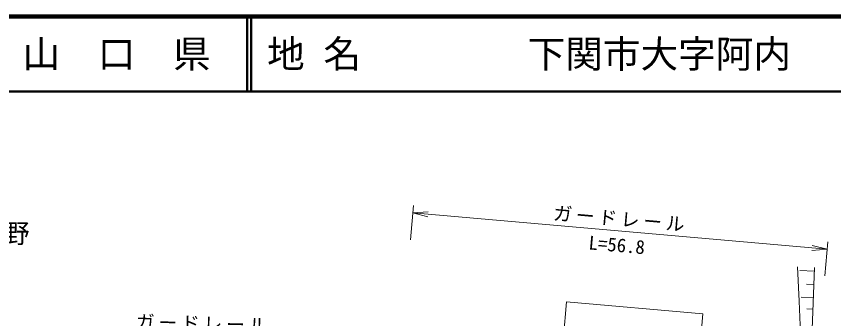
# Model space of a CAD drawing. Units: millimetres, scale not verified. Extents: x 40000 to 680000, y 20000 to 380000.
# Drawn here: x 337050 to 445698, y 339799 to 380000 of the extents above; entities that cross this region are included whole.
import ezdxf
from ezdxf.enums import TextEntityAlignment as Align

# ---------------------------------------------------------------- set-up
doc = ezdxf.new("R2010")
doc.units = ezdxf.units.MM
doc.header["$LTSCALE"] = 1000
doc.linetypes.add('DASHED', pattern=[7.5, 6, -1.5])
for name, color, linetype, lineweight in [('M-BGD', 7, 'Continuous', 13), ('M-STR-HTXT', 7, 'Continuous', 13), ('M-STR-STRC', 7, 'Continuous', 13), ('M-TTL', 2, 'Continuous', 140), ('M-TTL-LINE', 7, 'Continuous', 50)]:
    doc.layers.add(name, color=color, linetype=linetype, lineweight=lineweight)
doc.layers.add('M-TTL-TXT', color=7, linetype='Continuous')
doc.styles.add('ＭＳ ゴシック', font='')
doc.styles.get('ＭＳ ゴシック').set_extended_font_data('MS Gothic')

# ---------------------------------------------------------------- blocks, each defined once
blk = doc.blocks.new('open_arrow')
at = {"color": 0, "linetype": 'Continuous', "lineweight": -2}
blk.add_lwpolyline([(7.5, 1.25), (0, 0), (7.5, -1.25)], dxfattribs=at)

msp = doc.modelspace()

# ---------------------------------------------------------------- linework, layer by layer
at = {"layer": 'M-BGD'}
for p, q in [((443114, 346116), (441210, 346186)), ((443049, 344354), (442097, 344389)), ((442984, 342591), (441368, 342650)), ((442928, 341058), (442120, 341088))]:
    msp.add_line(p, q, dxfattribs=at)
at = {"layer": 'M-BGD', "linetype": 'DASHED'}
msp.add_lwpolyline([(437234, 327743), (441594, 330389), (441136, 342137), (440887, 346710)], dxfattribs=at)
at = {"layer": 'M-BGD'}
msp.add_lwpolyline([(443132, 346616), (442659, 333720), (443237, 327228), (441709, 314751), (442477, 312338)], dxfattribs=at)
at = {"layer": 'M-STR-HTXT'}
for p, q in [((389460, 350291), (389858, 354848)), ((389771, 353851), (444818, 349035)), ((444506, 345475), (444905, 350032))]:
    msp.add_line(p, q, dxfattribs=at)
at = {"layer": 'M-STR-STRC'}
for p, q in [((408699, 325065), (410183, 342030)), ((428307, 340445), (410183, 342030)), ((426822, 323479), (428307, 340445))]:
    msp.add_line(p, q, dxfattribs=at)
at = {"layer": 'M-TTL'}
msp.add_line((680000, 380000), (40000, 380000), dxfattribs=at)
at = {"layer": 'M-TTL-LINE'}
for p, q in [((367750, 380000), (367750, 370000)), ((368250, 380000), (368250, 370000)), ((40000, 370000), (680000, 370000))]:
    msp.add_line(p, q, dxfattribs=at)

# ---------------------------------------------------------------- block references
at = {"layer": 'M-STR-HTXT', "xscale": 267, "yscale": 267}
for p, rotation in [((389771, 353851), 355), ((444818, 349035), 175)]:
    msp.add_blockref('open_arrow', p, dxfattribs=dict(at, rotation=rotation))

# ---------------------------------------------------------------- texts
at = {"layer": 'M-BGD', "style": 'ＭＳ ゴシック'}
msp.add_text('字 小 野', height=2566, rotation=359.874, dxfattribs=at).set_placement((338803, 349078), align=Align.BOTTOM_RIGHT)
at = {"layer": 'M-STR-HTXT', "style": 'ＭＳ ゴシック'}
msp.add_text('L=56.8', height=1833, rotation=355, dxfattribs=at).set_placement((416747, 348143), align=Align.BOTTOM_CENTER)
at = {"layer": 'M-STR-HTXT', "char_height": 1833, "attachment_point": 5, "style": 'ＭＳ ゴシック'}
for insert, rotation in [((417403, 353020), 355), ((361927, 339086), 358.432)]:
    msp.add_mtext('\\T1.2;ガードレール', dxfattribs=dict(at, insert=insert, rotation=rotation))
at = {"layer": 'M-TTL-TXT', "style": 'ＭＳ ゴシック'}
msp.add_text('山\u3000口\u3000県', height=3666, dxfattribs=at).set_placement((350375, 375000), align=Align.MIDDLE_CENTER)
for s, p in [('地 名', (370380, 375000)), ('下関市大字阿内', (405024, 375000))]:
    msp.add_text(s, height=3666, dxfattribs=at).set_placement(p, align=Align.MIDDLE_LEFT)

doc.saveas('drawing.dxf')
